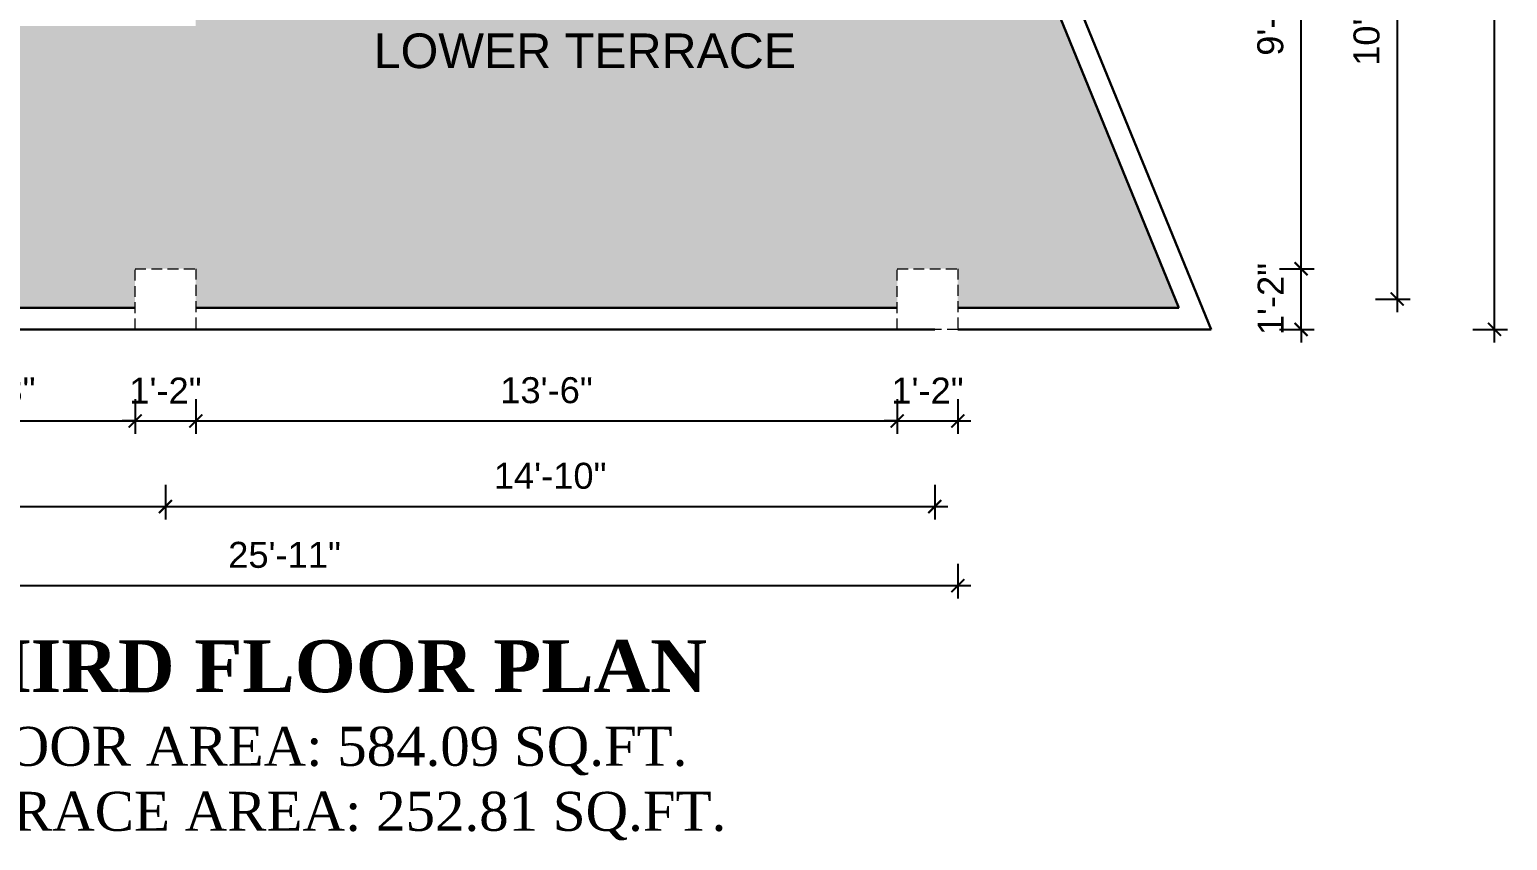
# Model space of a CAD drawing. Header units: inches. Extents: x -4737 to 13205, y 2479 to 13285.
# Drawn here: x -959.7 to -618.6, y 11872 to 12059.2 of the extents above; entities that cross this region are included whole.
import ezdxf

# ---------------------------------------------------------------- set-up
doc = ezdxf.new("R2010")
doc.units = ezdxf.units.IN
doc.header["$MEASUREMENT"] = 0
doc.linetypes.add('HIDDEN', pattern=[0.375, 0.25, -0.125])
for name, color, linetype, lineweight in [('hatch-.09', 8, 'Continuous', 9), ('Label', 7, 'Continuous', 13), ('ns_DIMS', 1, 'Continuous', 0), ('ns_TEXT', 7, 'Continuous', 13), ('WALL', 12, 'Continuous', 30)]:
    doc.layers.add(name, color=color, linetype=linetype, lineweight=lineweight)
doc.styles.add('arial 1000', font='arial.ttf')
doc.styles.add('dim', font='arial.ttf', dxfattribs={"height": 7})
doc.styles.get("Standard").update_dxf_attribs({"font": 'arial.ttf'})
doc.dimstyles.new("1-8'", dxfattribs={"dimtxt": 6, "dimasz": 3, "dimexe": 3, "dimexo": 6, "dimgap": 4, "dimtad": 1, "dimdec": 0, "dimzin": 0, "dimdsep": 46, "dimlunit": 4, "dimtxsty": 'arial 1000', "dimblk": 'ARCHTICK', "dimcen": 8, "dimdle": 3, "dimclrt": 7, "dimazin": 0, "dimtfac": 1, "dimtdec": 0, "dimtix": 1, "dimtmove": 2, "dimatfit": 3, "dimfxl": 5, "dimfxlon": 1, "dimarcsym": 0})

# ---------------------------------------------------------------- blocks, each defined once
blk = doc.blocks.new('_ArchTick')
at = {"color": 0, "const_width": 0.15}
blk.add_lwpolyline([(-0.5, -0.5), (0.5, 0.5)], dxfattribs=at)
blk = doc.blocks.new('*D1408')
at = {"layer": 'Defpoints', "color": 0, "transparency": 16777216}
for p in [(-745.43, 12003.96), (-666.22, 12003.96), (-745.43, 11989.96)]:
    blk.add_point(p, dxfattribs=at)
at = {"layer": 'ns_DIMS', "color": 0, "lineweight": -2, "transparency": 16777216}
for p, q in [((-666.22, 12003.96), (-666.22, 12006.96)), ((-671.22, 12003.96), (-663.22, 12003.96)), ((-666.22, 11989.96), (-666.22, 12003.96)), ((-671.22, 11989.96), (-663.22, 11989.96)), ((-666.22, 11989.96), (-666.22, 11986.96))]:
    blk.add_line(p, q, dxfattribs=at)
at = {"layer": 'ns_DIMS', "color": 0, "lineweight": -2, "transparency": 16777216, "xscale": 3, "yscale": 3, "zscale": 3}
for p, rotation in [((-666.22, 12003.96), 270), ((-666.22, 11989.96), 90)]:
    blk.add_blockref('_ArchTick', p, dxfattribs=dict(at, rotation=rotation))
at = {"layer": 'ns_DIMS', "color": 7, "transparency": 16777216, "insert": (-673.23, 11996.96), "char_height": 6, "attachment_point": 5, "rotation": 90, "style": 'arial 1000'}
blk.add_mtext('1\'-2"', dxfattribs=at)
blk = doc.blocks.new('*D1417')
at = {"layer": 'Defpoints', "color": 0, "transparency": 16777216}
for p in [(-745.43, 12125.96), (-745.43, 11996.96), (-644.02, 11996.96)]:
    blk.add_point(p, dxfattribs=at)
at = {"layer": 'ns_DIMS', "color": 0, "lineweight": -2, "transparency": 16777216}
for p, q in [((-644.02, 12128.96), (-644.02, 11993.96)), ((-649.02, 12125.96), (-641.02, 12125.96)), ((-649.02, 11996.96), (-641.02, 11996.96))]:
    blk.add_line(p, q, dxfattribs=at)
at = {"layer": 'ns_DIMS', "color": 0, "lineweight": -2, "transparency": 16777216, "xscale": 3, "yscale": 3, "zscale": 3}
for p, rotation in [((-644.02, 12125.96), 90), ((-644.02, 11996.96), 270)]:
    blk.add_blockref('_ArchTick', p, dxfattribs=dict(at, rotation=rotation))
at = {"layer": 'ns_DIMS', "color": 7, "transparency": 16777216, "insert": (-651.08, 12061.46), "char_height": 6, "attachment_point": 5, "rotation": 90, "style": 'arial 1000'}
blk.add_mtext('10\'-9"', dxfattribs=at)
blk = doc.blocks.new('*D1335')
at = {"layer": 'Defpoints', "color": 0, "transparency": 16777216}
for p in [(-854.03, 12398.6), (-621.59, 12398.6), (-745.43, 11989.96)]:
    blk.add_point(p, dxfattribs=at)
at = {"layer": 'ns_DIMS', "color": 0, "lineweight": -2, "transparency": 16777216}
for p, q in [((-621.59, 11986.96), (-621.59, 12401.6)), ((-626.59, 12398.6), (-618.59, 12398.6)), ((-626.59, 11989.96), (-618.59, 11989.96))]:
    blk.add_line(p, q, dxfattribs=at)
at = {"layer": 'ns_DIMS', "color": 0, "lineweight": -2, "transparency": 16777216, "xscale": 3, "yscale": 3, "zscale": 3}
for p, rotation in [((-621.59, 12398.6), 90), ((-621.59, 11989.96), 270)]:
    blk.add_blockref('_ArchTick', p, dxfattribs=dict(at, rotation=rotation))
at = {"layer": 'ns_DIMS', "color": 7, "transparency": 16777216, "insert": (-628.66, 12194.28), "char_height": 6, "attachment_point": 5, "rotation": 90, "style": 'arial 1000'}
blk.add_mtext('34\'-1"', dxfattribs=at)
blk = doc.blocks.new('*D1327')
at = {"layer": 'Defpoints', "color": 0, "transparency": 16777216}
for p in [(-997.96, 11989.96), (-935.29, 11989.96), (-935.29, 11968.82)]:
    blk.add_point(p, dxfattribs=at)
at = {"layer": 'ns_DIMS', "color": 0, "lineweight": -2, "transparency": 16777216}
for p, q in [((-997.96, 11973.82), (-997.96, 11965.82)), ((-935.29, 11973.82), (-935.29, 11965.82)), ((-1000.96, 11968.82), (-932.29, 11968.82))]:
    blk.add_line(p, q, dxfattribs=at)
at = {"layer": 'ns_DIMS', "color": 0, "lineweight": -2, "transparency": 16777216, "xscale": 3, "yscale": 3, "zscale": 3, "rotation": 180}
blk.add_blockref('_ArchTick', (-997.96, 11968.82), dxfattribs=at)
at = {"layer": 'ns_DIMS', "color": 0, "lineweight": -2, "transparency": 16777216, "xscale": 3, "yscale": 3, "zscale": 3}
blk.add_blockref('_ArchTick', (-935.29, 11968.82), dxfattribs=at)
at = {"layer": 'ns_DIMS', "color": 7, "transparency": 16777216, "insert": (-966.62, 11975.88), "char_height": 6, "attachment_point": 5, "style": 'arial 1000'}
blk.add_mtext('5\'-3"', dxfattribs=at)
blk = doc.blocks.new('*D1328')
at = {"layer": 'Defpoints', "color": 0, "transparency": 16777216}
for p in [(-935.29, 11989.96), (-921.29, 11989.96), (-921.29, 11968.82)]:
    blk.add_point(p, dxfattribs=at)
at = {"layer": 'ns_DIMS', "color": 0, "lineweight": -2, "transparency": 16777216}
for p, q in [((-935.29, 11973.82), (-935.29, 11965.82)), ((-921.29, 11973.82), (-921.29, 11965.82)), ((-935.29, 11968.82), (-938.29, 11968.82)), ((-935.29, 11968.82), (-921.29, 11968.82)), ((-921.29, 11968.82), (-918.29, 11968.82))]:
    blk.add_line(p, q, dxfattribs=at)
at = {"layer": 'ns_DIMS', "color": 0, "lineweight": -2, "transparency": 16777216, "xscale": 3, "yscale": 3, "zscale": 3}
blk.add_blockref('_ArchTick', (-935.29, 11968.82), dxfattribs=at)
at = {"layer": 'ns_DIMS', "color": 0, "lineweight": -2, "transparency": 16777216, "xscale": 3, "yscale": 3, "zscale": 3, "rotation": 180}
blk.add_blockref('_ArchTick', (-921.29, 11968.82), dxfattribs=at)
at = {"layer": 'ns_DIMS', "color": 7, "transparency": 16777216, "insert": (-928.29, 11975.83), "char_height": 6, "attachment_point": 5, "style": 'arial 1000'}
blk.add_mtext('1\'-2"', dxfattribs=at)
blk = doc.blocks.new('*D1329')
at = {"layer": 'Defpoints', "color": 0, "transparency": 16777216}
for p in [(-921.29, 11989.96), (-759.43, 11989.96), (-759.43, 11968.82)]:
    blk.add_point(p, dxfattribs=at)
at = {"layer": 'ns_DIMS', "color": 0, "lineweight": -2, "transparency": 16777216}
for p, q in [((-921.29, 11973.82), (-921.29, 11965.82)), ((-759.43, 11973.82), (-759.43, 11965.82)), ((-924.29, 11968.82), (-756.43, 11968.82))]:
    blk.add_line(p, q, dxfattribs=at)
at = {"layer": 'ns_DIMS', "color": 0, "lineweight": -2, "transparency": 16777216, "xscale": 3, "yscale": 3, "zscale": 3, "rotation": 180}
blk.add_blockref('_ArchTick', (-921.29, 11968.82), dxfattribs=at)
at = {"layer": 'ns_DIMS', "color": 0, "lineweight": -2, "transparency": 16777216, "xscale": 3, "yscale": 3, "zscale": 3}
blk.add_blockref('_ArchTick', (-759.43, 11968.82), dxfattribs=at)
at = {"layer": 'ns_DIMS', "color": 7, "transparency": 16777216, "insert": (-840.36, 11975.88), "char_height": 6, "attachment_point": 5, "style": 'arial 1000'}
blk.add_mtext('13\'-6"', dxfattribs=at)
blk = doc.blocks.new('*D1330')
at = {"layer": 'Defpoints', "color": 0, "transparency": 16777216}
for p in [(-759.43, 11989.96), (-745.43, 11989.96), (-745.43, 11968.82)]:
    blk.add_point(p, dxfattribs=at)
at = {"layer": 'ns_DIMS', "color": 0, "lineweight": -2, "transparency": 16777216}
for p, q in [((-759.43, 11973.82), (-759.43, 11965.82)), ((-745.43, 11973.82), (-745.43, 11965.82)), ((-759.43, 11968.82), (-762.43, 11968.82)), ((-759.43, 11968.82), (-745.43, 11968.82)), ((-745.43, 11968.82), (-742.43, 11968.82))]:
    blk.add_line(p, q, dxfattribs=at)
at = {"layer": 'ns_DIMS', "color": 0, "lineweight": -2, "transparency": 16777216, "xscale": 3, "yscale": 3, "zscale": 3}
blk.add_blockref('_ArchTick', (-759.43, 11968.82), dxfattribs=at)
at = {"layer": 'ns_DIMS', "color": 0, "lineweight": -2, "transparency": 16777216, "xscale": 3, "yscale": 3, "zscale": 3, "rotation": 180}
blk.add_blockref('_ArchTick', (-745.43, 11968.82), dxfattribs=at)
at = {"layer": 'ns_DIMS', "color": 7, "transparency": 16777216, "insert": (-752.43, 11975.83), "char_height": 6, "attachment_point": 5, "style": 'arial 1000'}
blk.add_mtext('1\'-2"', dxfattribs=at)
blk = doc.blocks.new('*D1331')
at = {"layer": 'Defpoints', "color": 0, "transparency": 16777216}
for p in [(-1049.2, 11989.96), (-928.29, 11989.96), (-928.29, 11949.06)]:
    blk.add_point(p, dxfattribs=at)
at = {"layer": 'ns_DIMS', "color": 0, "lineweight": -2, "transparency": 16777216}
for p, q in [((-1049.2, 11954.06), (-1049.2, 11946.06)), ((-928.29, 11954.06), (-928.29, 11946.06)), ((-1052.2, 11949.06), (-925.29, 11949.06))]:
    blk.add_line(p, q, dxfattribs=at)
at = {"layer": 'ns_DIMS', "color": 0, "lineweight": -2, "transparency": 16777216, "xscale": 3, "yscale": 3, "zscale": 3, "rotation": 180}
blk.add_blockref('_ArchTick', (-1049.2, 11949.06), dxfattribs=at)
at = {"layer": 'ns_DIMS', "color": 0, "lineweight": -2, "transparency": 16777216, "xscale": 3, "yscale": 3, "zscale": 3}
blk.add_blockref('_ArchTick', (-928.29, 11949.06), dxfattribs=at)
at = {"layer": 'ns_DIMS', "color": 7, "transparency": 16777216, "insert": (-988.74, 11956.12), "char_height": 6, "attachment_point": 5, "style": 'arial 1000'}
blk.add_mtext('10\'-1"', dxfattribs=at)
blk = doc.blocks.new('*D1332')
at = {"layer": 'Defpoints', "color": 0, "transparency": 16777216}
for p in [(-928.29, 11989.96), (-750.74, 11989.96), (-750.74, 11949.06)]:
    blk.add_point(p, dxfattribs=at)
at = {"layer": 'ns_DIMS', "color": 0, "lineweight": -2, "transparency": 16777216}
for p, q in [((-928.29, 11954.06), (-928.29, 11946.06)), ((-750.74, 11954.06), (-750.74, 11946.06)), ((-931.29, 11949.06), (-747.74, 11949.06))]:
    blk.add_line(p, q, dxfattribs=at)
at = {"layer": 'ns_DIMS', "color": 0, "lineweight": -2, "transparency": 16777216, "xscale": 3, "yscale": 3, "zscale": 3, "rotation": 180}
blk.add_blockref('_ArchTick', (-928.29, 11949.06), dxfattribs=at)
at = {"layer": 'ns_DIMS', "color": 0, "lineweight": -2, "transparency": 16777216, "xscale": 3, "yscale": 3, "zscale": 3}
blk.add_blockref('_ArchTick', (-750.74, 11949.06), dxfattribs=at)
at = {"layer": 'ns_DIMS', "color": 7, "transparency": 16777216, "insert": (-839.52, 11956.12), "char_height": 6, "attachment_point": 5, "style": 'arial 1000'}
blk.add_mtext('14\'-10"', dxfattribs=at)
blk = doc.blocks.new('*D1333')
at = {"layer": 'Defpoints', "color": 0, "transparency": 16777216}
for p in [(-1056.2, 11989.96), (-745.43, 11989.96), (-745.43, 11930.8)]:
    blk.add_point(p, dxfattribs=at)
at = {"layer": 'ns_DIMS', "color": 0, "lineweight": -2, "transparency": 16777216}
for p, q in [((-1056.2, 11935.8), (-1056.2, 11927.8)), ((-745.43, 11935.8), (-745.43, 11927.8)), ((-1059.2, 11930.8), (-742.43, 11930.8))]:
    blk.add_line(p, q, dxfattribs=at)
at = {"layer": 'ns_DIMS', "color": 0, "lineweight": -2, "transparency": 16777216, "xscale": 3, "yscale": 3, "zscale": 3, "rotation": 180}
blk.add_blockref('_ArchTick', (-1056.2, 11930.8), dxfattribs=at)
at = {"layer": 'ns_DIMS', "color": 0, "lineweight": -2, "transparency": 16777216, "xscale": 3, "yscale": 3, "zscale": 3}
blk.add_blockref('_ArchTick', (-745.43, 11930.8), dxfattribs=at)
at = {"layer": 'ns_DIMS', "color": 7, "transparency": 16777216, "insert": (-900.81, 11937.87), "char_height": 6, "attachment_point": 5, "style": 'arial 1000'}
blk.add_mtext('25\'-11"', dxfattribs=at)
blk = doc.blocks.new('*D1407')
at = {"layer": 'Defpoints', "color": 0, "transparency": 16777216}
for p in [(-745.43, 12118.96), (-666.22, 12118.96), (-745.43, 12003.96)]:
    blk.add_point(p, dxfattribs=at)
at = {"layer": 'ns_DIMS', "color": 0, "lineweight": -2, "transparency": 16777216}
for p, q in [((-666.22, 12000.96), (-666.22, 12121.96)), ((-671.22, 12118.96), (-663.22, 12118.96)), ((-671.22, 12003.96), (-663.22, 12003.96))]:
    blk.add_line(p, q, dxfattribs=at)
at = {"layer": 'ns_DIMS', "color": 0, "lineweight": -2, "transparency": 16777216, "xscale": 3, "yscale": 3, "zscale": 3}
for p, rotation in [((-666.22, 12118.96), 90), ((-666.22, 12003.96), 270)]:
    blk.add_blockref('_ArchTick', p, dxfattribs=dict(at, rotation=rotation))
at = {"layer": 'ns_DIMS', "color": 7, "transparency": 16777216, "insert": (-673.28, 12061.46), "char_height": 6, "attachment_point": 5, "rotation": 90, "style": 'arial 1000'}
blk.add_mtext('9\'-7"', dxfattribs=at)

msp = doc.modelspace()

# ---------------------------------------------------------------- hatches: boundary and pattern name
at = {"layer": 'hatch-.09'}
h = msp.add_hatch(dxfattribs=at)
h.set_pattern_fill('ANGLE', color=256, scale=15)
h.set_pattern_definition([(0, (-5159.6307, 7192.6038), (0, 4.125), [3, -1.125]), (90, (-5159.6307, 7192.6038), (-4.125, 3e-16), [3, -1.125])])
h.paths.add_polyline_path([(-745.43, 12119.74), (-745.43, 12118.96), (-759.43, 12118.96), (-885.29, 12119.1), (-885.29, 12120.69), (-886.09, 12120.69, -0.415432), (-920.45, 12086.15), (-921.29, 12086.15), (-921.29, 12059.96), (-992.96, 12059.96), (-992.96, 11994.96), (-935.29, 11994.96), (-935.29, 12003.96), (-921.29, 12003.96), (-921.29, 11994.96), (-759.43, 11994.96), (-759.43, 12003.96), (-745.43, 12003.96), (-745.43, 11994.96), (-694.42, 11994.96)])
h.paths.add_polyline_path([(-882.35, 12045.76), (-780.86, 12045.76), (-780.86, 12062.25), (-882.35, 12062.25)], flags=24)

# ---------------------------------------------------------------- linework, layer by layer
at = {"layer": 'ns_DIMS', "linetype": 'HIDDEN', "ltscale": 10}
for points in [[(-935.29, 12003.96), (-921.29, 12003.96), (-921.29, 11989.96), (-935.29, 11989.96)], [(-759.43, 12003.96), (-745.43, 12003.96), (-745.43, 11989.96), (-759.43, 11989.96)]]:
    msp.add_lwpolyline(points, close=True, dxfattribs=at)
at = {"layer": 'WALL'}
for p, q in [((-745.43, 12132.96), (-686.97, 11989.96)), ((-745.43, 12119.74), (-694.42, 11994.96)), ((-992.96, 11994.96), (-935.29, 11994.96)), ((-921.29, 11994.96), (-759.43, 11994.96)), ((-694.42, 11994.96), (-745.43, 11994.96)), ((-1056.2, 11989.96), (-750.74, 11989.96)), ((-686.97, 11989.96), (-745.43, 11989.96))]:
    msp.add_line(p, q, dxfattribs=at)

# ---------------------------------------------------------------- texts
at = {"layer": 'Label', "color": 5, "linetype": 'ByBlock', "insert": (-831.5, 12058.27), "char_height": 8, "width": 128.1585, "attachment_point": 2, "style": 'dim'}
msp.add_mtext('LOWER TERRACE', dxfattribs=at)
at = {"layer": 'ns_TEXT', "insert": (-1084.84, 11918.21), "char_height": 14.4, "attachment_point": 1}
msp.add_mtext_dynamic_manual_height_columns('\\pi99.25741;{\\fTimes New Roman|b1|i0|c0|p18;\\H0.83333x;THIRD FLOOR PLAN\\fTimes New Roman|b0|i0|c0|p18;\\H1.2x;\\P\\pi104.04778;\\H0.625x;FLOOR AREA: 584.09 SQ.FT.\\P\\pi95.65451;TERRACE AREA: 252.81 SQ.FT.}', width=376.0257, gutter_width=72, heights=[72.58], dxfattribs=at)

# ---------------------------------------------------------------- dimensions: what is measured, and where the dimension line sits
at = {"layer": 'ns_DIMS'}
for base, p1, p2, picture, middle in [((-621.59, 12398.6), (-745.43, 11989.96), (-854.03, 12398.6), '*D1335', (-628.66, 12194.28)), ((-644.02, 11996.96), (-745.43, 12125.96), (-745.43, 11996.96), '*D1417', (-651.08, 12061.46)), ((-666.22, 12118.96), (-745.43, 12003.96), (-745.43, 12118.96), '*D1407', (-673.28, 12061.46)), ((-666.22, 12003.96), (-745.43, 11989.96), (-745.43, 12003.96), '*D1408', (-673.23, 11996.96))]:
    dim = msp.add_linear_dim(base=base, p1=p1, p2=p2, angle=90, dimstyle="1-8'", dxfattribs=at)
    dim.commit()
    dim.dimension.update_dxf_attribs({"geometry": picture, "text_midpoint": middle})
for base, p1, p2, picture, middle in [((-745.43, 11930.8), (-1056.2, 11989.96), (-745.43, 11989.96), '*D1333', (-900.81, 11937.87)), ((-928.29, 11949.06), (-1049.2, 11989.96), (-928.29, 11989.96), '*D1331', (-988.74, 11956.12)), ((-935.29, 11968.82), (-997.96, 11989.96), (-935.29, 11989.96), '*D1327', (-966.62, 11975.88)), ((-921.29, 11968.82), (-935.29, 11989.96), (-921.29, 11989.96), '*D1328', (-928.29, 11975.83)), ((-750.74, 11949.06), (-928.29, 11989.96), (-750.74, 11989.96), '*D1332', (-839.52, 11956.12)), ((-759.43, 11968.82), (-921.29, 11989.96), (-759.43, 11989.96), '*D1329', (-840.36, 11975.88)), ((-745.43, 11968.82), (-759.43, 11989.96), (-745.43, 11989.96), '*D1330', (-752.43, 11975.83))]:
    dim = msp.add_linear_dim(base=base, p1=p1, p2=p2, dimstyle="1-8'", dxfattribs=at)
    dim.commit()
    dim.dimension.update_dxf_attribs({"geometry": picture, "text_midpoint": middle})

doc.saveas('drawing.dxf')
